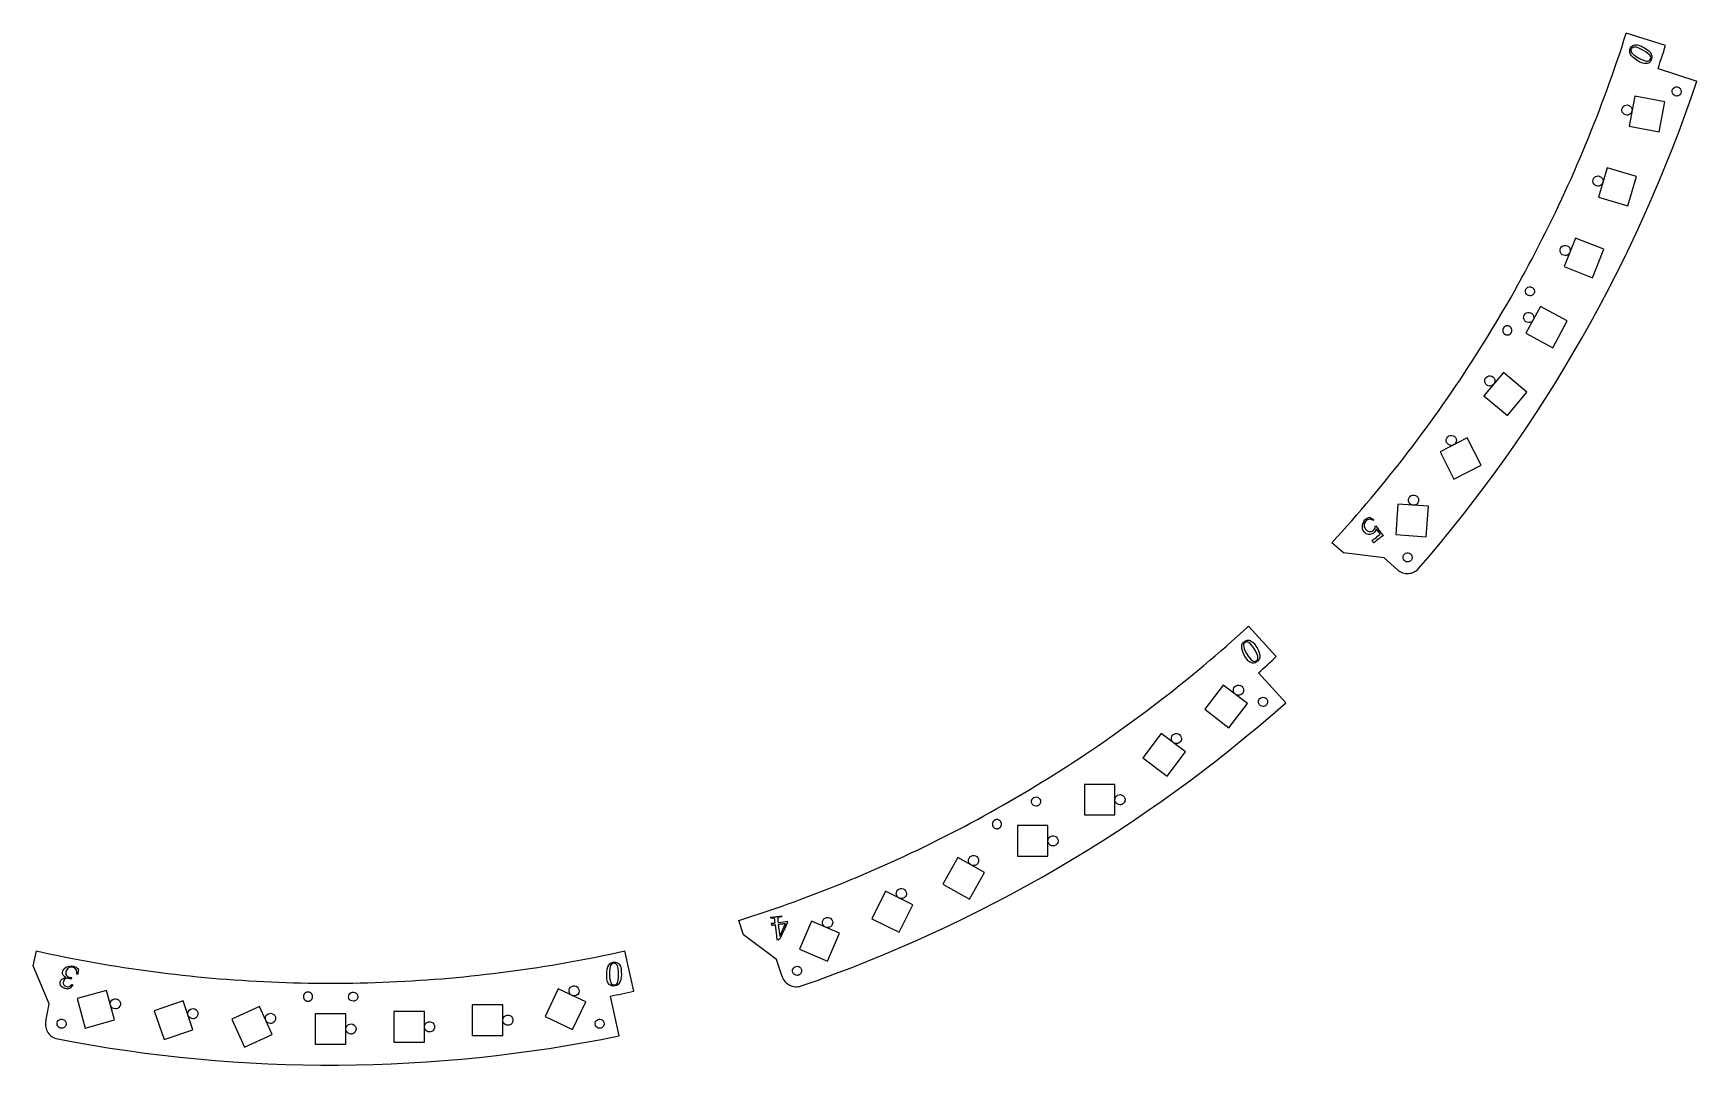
# Model space of a CAD drawing. Header units: millimetres. Extents: x 0 to 573, y 3 to 576.
# Drawn here: x 229.8 to 556.7, y 3.2 to 208 of the extents above; entities that cross this region are included whole.
import ezdxf

# ---------------------------------------------------------------- set-up
doc = ezdxf.new("R2010")
doc.units = ezdxf.units.MM
doc.layers.get('0').update_dxf_attribs({"linetype": 'CONTINUOUS'})
doc.layers.add('labels', color=7, linetype='CONTINUOUS')

msp = doc.modelspace()

# ---------------------------------------------------------------- linework, layer by layer
at = {"color": 7}
for points in [[(550.603316, 205.544812), (542.881608, 207.978123)], [(549.146423, 201.056277), (556.743726, 198.591316)], [(495.293282, 104.83534), (487.291346, 105.818529), (485.050372, 107.811986)], [(497.906086, 102.511122), (495.293282, 104.83534)], [(474.110452, 85.433433), (468.639912, 91.401597)], [(470.604479, 82.274694), (475.951455, 76.341324)], [(375.855821, 25.871489), (369.417536, 30.723924), (368.473524, 33.570795)], [(232.938021, 17.205519), (229.78852, 24.626993), (230.394417, 27.564461)], [(347.809999, 19.66036), (346.056455, 27.564211)], [(376.956467, 22.552255), (375.855821, 25.871489)], [(232.231591, 13.780654), (232.938021, 17.205519)], [(343.194368, 18.677798), (344.8583, 10.865861)]]:
    msp.add_lwpolyline(points, dxfattribs=at)
for points in [[(550.461673, 194.526365), (544.566385, 195.642422), (543.450327, 189.747135), (549.345615, 188.631077)], [(552.788207, 195.637934)], [(543.025808, 191.880788)], [(544.896705, 179.845464), (539.137285, 181.527454), (537.455295, 175.768035), (543.214715, 174.086045)], [(537.336387, 177.928076)], [(538.487642, 165.506461), (532.906288, 167.708391), (530.704358, 162.127038), (536.285712, 159.925108)], [(530.875098, 164.284703)], [(531.305631, 151.459386), (526.013364, 154.286381), (523.186369, 148.994113), (528.478636, 146.167118)], [(523.954109, 156.361251)], [(523.717821, 151.111413)], [(523.371314, 137.449796), (518.762953, 141.292063), (514.920686, 136.683703), (519.529047, 132.841436)], [(516.07376, 138.628261)], [(514.364183, 123.075565), (511.627185, 128.414932), (506.287817, 125.677935), (509.024815, 120.338567)], [(508.501335, 126.936328)], [(503.594449, 109.009164), (504.003585, 114.995199), (498.017551, 115.404335), (497.608415, 109.418301)], [(501.078758, 115.197439)], [(499.911947, 104.053566)], [(464.809318, 71.441673), (468.451077, 76.210068), (463.682682, 79.851827), (460.040923, 75.083432)], [(466.673839, 77.82568)], [(471.499184, 75.640803)], [(452.675992, 61.926749), (456.276001, 66.726742), (451.476008, 70.326751), (447.875999, 65.526757)], [(454.476006, 68.326746)], [(436.386, 54.30675), (442.386, 54.30675), (442.386, 60.30675), (436.386, 60.30675)], [(426.889782, 56.043247)], [(443.386, 56.30675)], [(423.226, 46.20675), (429.226, 46.20675), (429.226, 52.20675), (423.226, 52.20675)], [(413.777643, 37.770596), (416.722154, 42.998393), (411.494357, 45.942903), (408.549846, 40.715106)], [(430.226, 48.20675)], [(414.599007, 44.341948)], [(400.00835, 31.25879), (402.66396, 36.6391), (397.28365, 39.29471), (394.62804, 33.9144)], [(400.416407, 37.863623)], [(385.867488, 25.547967), (388.264783, 31.048237), (382.764512, 33.445533), (380.367217, 27.945262)], [(385.914197, 32.163597)], [(239.985535, 12.424873), (245.767877, 14.026285), (244.166465, 19.808627), (238.384123, 18.207215)], [(335.806174, 12.122429), (338.370321, 17.546924), (332.945826, 20.111071), (330.381679, 14.686576)], [(379.914815, 22.764543)], [(255.498864, 10.151969), (261.180781, 12.079614), (259.253136, 17.761531), (253.571219, 15.833886)], [(271.292277, 8.682009), (276.750741, 11.173027), (274.259723, 16.631491), (268.801259, 14.140473)], [(292.670606, 17.69747)], [(316.076, 10.95675), (322.076, 10.95675), (322.076, 16.95675), (316.076, 16.95675)], [(336.085431, 18.73308)], [(245.930895, 16.184358)], [(261.163945, 14.241847)], [(276.414976, 13.317428)], [(285.226, 9.22675), (291.226, 9.22675), (291.226, 15.22675), (285.226, 15.22675)], [(300.676, 9.65675), (306.676, 9.65675), (306.676, 15.65675), (300.676, 15.65675)], [(235.34974, 12.36475)], [(292.226, 11.22675)], [(307.676, 11.65675)], [(323.076, 12.95675)], [(341.10226, 12.36475)]]:
    msp.add_lwpolyline(points, close=True, dxfattribs=at)
for points in [[(534.911931, 186.073081), (537.885629, 193.254119), (540.545566, 200.565085), (542.881608, 207.978123)], [(549.146423, 201.056277), (549.644773, 202.548276), (550.130316, 204.044522), (550.603, 205.54485)], [(502.121582, 102.794929), (526.432708, 130.837698), (544.992259, 163.387312), (556.744, 198.59135)], [(551.956715, 196.193519), (551.817412, 196.529826), (551.894412, 196.916932), (552.15181, 197.174331)], [(552.788207, 195.637934), (552.424191, 195.637934), (552.096018, 195.857212), (551.956715, 196.193519)], [(552.15181, 197.174331), (552.409209, 197.431729), (552.796315, 197.508729), (553.132622, 197.369426)], [(553.132622, 197.369426), (553.468929, 197.230123), (553.688207, 196.90195), (553.688207, 196.537934)], [(553.688207, 196.537934), (553.688207, 196.29924), (553.593385, 196.070321), (553.424603, 195.901538)], [(542.101929, 192.498105), (541.947148, 192.871779), (542.032704, 193.301897), (542.318702, 193.587895)], [(542.318702, 193.587895), (542.6047, 193.873893), (543.034817, 193.959449), (543.408492, 193.804668)], [(543.408492, 193.804668), (543.782166, 193.649887), (544.025808, 193.28525), (544.025808, 192.880788)], [(553.424603, 195.901538), (553.25582, 195.732756), (553.026901, 195.637934), (552.788207, 195.637934)], [(543.025808, 191.880788), (542.621346, 191.880788), (542.25671, 192.12443), (542.101929, 192.498105)], [(543.732915, 192.173681), (543.545379, 191.986145), (543.291025, 191.880788), (543.025808, 191.880788)], [(544.025808, 192.880788), (544.025808, 192.615572), (543.920451, 192.361218), (543.732915, 192.173681)], [(525.062085, 164.946624), (528.650775, 171.840933), (531.938233, 178.892043), (534.911931, 186.073081)], [(536.62928, 179.635183), (536.915278, 179.921181), (537.345396, 180.006737), (537.719071, 179.851956)], [(537.719071, 179.851956), (538.092745, 179.697175), (538.336387, 179.332539), (538.336387, 178.928076)], [(536.412508, 178.545393), (536.257727, 178.919067), (536.343282, 179.349185), (536.62928, 179.635183)], [(537.336387, 177.928076), (536.931925, 177.928076), (536.567289, 178.171719), (536.412508, 178.545393)], [(538.043494, 178.22097), (537.855958, 178.033433), (537.601604, 177.928076), (537.336387, 177.928076)], [(538.336387, 178.928076), (538.336387, 178.66286), (538.23103, 178.408506), (538.043494, 178.22097)], [(513.407143, 144.759772), (517.583473, 151.314806), (521.473395, 158.052314), (525.062085, 164.946624)], [(529.951218, 164.90202), (529.796437, 165.275694), (529.881993, 165.705812), (530.167991, 165.99181)], [(530.875098, 164.284703), (530.470636, 164.284703), (530.105999, 164.528345), (529.951218, 164.90202)], [(530.167991, 165.99181), (530.453989, 166.277808), (530.884107, 166.363364), (531.257781, 166.208583)], [(531.582205, 164.577596), (531.394668, 164.39006), (531.140314, 164.284703), (530.875098, 164.284703)], [(531.257781, 166.208583), (531.631456, 166.053802), (531.875098, 165.689165), (531.875098, 165.284703)], [(531.875098, 165.284703), (531.875098, 165.019487), (531.769741, 164.765133), (531.582205, 164.577596)], [(523.122618, 156.916836), (522.983315, 157.253143), (523.060315, 157.640249), (523.317713, 157.897647)], [(523.317713, 157.897647), (523.575111, 158.155046), (523.962217, 158.232046), (524.298524, 158.092743)], [(524.298524, 158.092743), (524.634831, 157.95344), (524.854109, 157.625267), (524.854109, 157.261251)], [(524.854109, 157.261251), (524.854109, 157.022557), (524.759288, 156.793638), (524.590505, 156.624855)], [(523.954109, 156.361251), (523.590093, 156.361251), (523.26192, 156.580529), (523.122618, 156.916836)], [(524.590505, 156.624855), (524.421722, 156.456073), (524.192804, 156.361251), (523.954109, 156.361251)], [(519.263207, 150.428611), (519.227658, 150.418497), (519.192732, 150.40619), (519.158696, 150.391783)], [(519.371451, 150.452317), (519.334928, 150.446648), (519.298755, 150.438726), (519.263207, 150.428611)], [(519.481788, 150.462541), (519.444845, 150.461403), (519.407973, 150.457986), (519.371451, 150.452317)], [(519.592545, 150.459129), (519.555743, 150.462539), (519.51873, 150.463679), (519.481788, 150.462541)], [(519.702043, 150.442132), (519.665939, 150.450039), (519.629347, 150.455719), (519.592545, 150.459129)], [(519.808623, 150.411807), (519.773764, 150.424091), (519.738147, 150.434225), (519.702043, 150.442132)], [(519.910668, 150.368615), (519.877583, 150.38509), (519.843481, 150.399523), (519.808623, 150.411807)], [(522.793942, 151.72873), (522.639161, 152.102404), (522.724717, 152.532522), (523.010715, 152.81852)], [(523.717821, 151.111413), (523.313359, 151.111413), (522.948723, 151.355055), (522.793942, 151.72873)], [(523.010715, 152.81852), (523.296713, 153.104518), (523.72683, 153.190074), (524.100505, 153.035293)], [(524.424928, 151.404306), (524.237392, 151.21677), (523.983038, 151.111413), (523.717821, 151.111413)], [(524.100505, 153.035293), (524.474179, 152.880512), (524.717821, 152.515875), (524.717821, 152.111413)], [(524.717821, 152.111413), (524.717821, 151.846197), (524.612465, 151.591843), (524.424928, 151.404306)], [(518.61121, 149.618373), (518.608935, 149.581483), (518.608935, 149.544453), (518.61121, 149.507563)], [(518.624827, 149.728343), (518.618036, 149.692012), (518.613486, 149.655263), (518.61121, 149.618373)], [(518.61121, 149.507563), (518.613486, 149.470674), (518.618036, 149.433924), (518.624827, 149.397594)], [(518.651855, 149.835806), (518.640651, 149.800585), (518.631619, 149.764673), (518.624827, 149.728343)], [(518.624827, 149.397594), (518.631619, 149.361263), (518.640651, 149.325351), (518.651855, 149.290131)], [(518.691884, 149.939132), (518.676437, 149.905556), (518.66306, 149.871026), (518.651855, 149.835806)], [(518.651855, 149.290131), (518.66306, 149.25491), (518.676437, 149.220381), (518.691884, 149.186804)], [(518.744308, 150.036757), (518.724851, 150.005333), (518.707332, 149.972709), (518.691884, 149.939132)], [(518.691884, 149.186804), (518.707332, 149.153227), (518.724851, 149.120603), (518.744308, 149.089179)], [(518.808331, 150.1272), (518.78516, 150.098405), (518.763765, 150.068181), (518.744308, 150.036757)], [(518.744308, 149.089179), (518.763765, 149.057755), (518.78516, 149.027531), (518.808331, 148.998737)], [(518.882983, 150.209089), (518.856449, 150.18336), (518.831502, 150.155994), (518.808331, 150.1272)], [(518.808331, 148.998737), (518.831502, 148.969942), (518.856449, 148.942576), (518.882983, 148.916847)], [(518.967132, 150.281184), (518.937637, 150.25891), (518.909517, 150.234818), (518.882983, 150.209089)], [(518.882983, 148.916847), (518.909517, 148.891118), (518.937637, 148.867026), (518.967132, 148.844753)], [(519.059503, 150.342391), (519.027495, 150.323911), (518.996627, 150.303457), (518.967132, 150.281184)], [(518.967132, 148.844753), (518.996627, 148.822479), (519.027495, 148.802025), (519.059503, 148.783545)], [(519.158696, 150.391783), (519.124659, 150.377377), (519.091511, 150.360871), (519.059503, 150.342391)], [(519.059503, 148.783545), (519.091511, 148.765065), (519.124659, 148.74856), (519.158696, 148.734153)], [(519.158696, 148.734153), (519.192732, 148.719747), (519.227658, 148.70744), (519.263207, 148.697325)], [(519.263207, 148.697325), (519.298755, 148.687211), (519.334928, 148.679289), (519.371451, 148.673619)], [(519.371451, 148.673619), (519.407973, 148.66795), (519.444845, 148.664533), (519.481788, 148.663395)], [(519.481788, 148.663395), (519.51873, 148.662257), (519.555743, 148.663397), (519.592545, 148.666807)], [(519.592545, 148.666807), (519.629347, 148.670218), (519.665939, 148.675898), (519.702043, 148.683805)], [(519.702043, 148.683805), (519.738147, 148.691712), (519.773764, 148.701845), (519.808623, 148.714129)], [(519.808623, 148.714129), (519.843481, 148.726413), (519.877583, 148.740847), (519.910668, 148.757321)], [(520.006632, 150.31321), (519.975822, 150.333626), (519.943753, 150.352141), (519.910668, 150.368615)], [(519.910668, 148.757321), (519.943753, 148.773796), (519.975822, 148.792311), (520.006632, 148.812726)], [(520.09506, 150.246433), (520.066992, 150.270479), (520.037442, 150.292795), (520.006632, 150.31321)], [(520.006632, 148.812726), (520.037442, 148.833141), (520.066992, 148.855457), (520.09506, 148.879504)], [(520.174611, 150.169294), (520.149712, 150.196608), (520.123127, 150.222386), (520.09506, 150.246433)], [(520.09506, 148.879504), (520.123127, 148.90355), (520.149712, 148.929328), (520.174611, 148.956642)], [(520.24408, 150.082965), (520.222726, 150.113131), (520.199511, 150.141981), (520.174611, 150.169294)], [(520.174611, 148.956642), (520.199511, 148.983956), (520.222726, 149.012805), (520.24408, 149.042972)], [(520.302414, 149.988752), (520.284929, 150.021314), (520.265435, 150.052798), (520.24408, 150.082965)], [(520.24408, 149.042972), (520.265435, 149.073138), (520.284929, 149.104622), (520.302414, 149.137184)], [(520.348728, 149.888086), (520.335377, 149.92255), (520.3199, 149.95619), (520.302414, 149.988752)], [(520.302414, 149.137184), (520.3199, 149.169746), (520.335377, 149.203387), (520.348728, 149.237851)], [(520.38232, 149.78249), (520.373305, 149.818334), (520.36208, 149.853622), (520.348728, 149.888086)], [(520.348728, 149.237851), (520.36208, 149.272315), (520.373305, 149.307602), (520.38232, 149.343446)], [(520.402682, 149.673568), (520.39814, 149.710247), (520.391335, 149.746647), (520.38232, 149.78249)], [(520.38232, 149.343446), (520.391335, 149.379289), (520.39814, 149.415689), (520.402682, 149.452369)], [(520.409503, 149.562968), (520.409503, 149.599928), (520.407224, 149.636888), (520.402682, 149.673568)], [(520.402682, 149.452369), (520.407224, 149.489048), (520.409503, 149.526008), (520.409503, 149.562968)], [(500.035934, 125.666385), (504.768074, 131.832181), (509.230812, 138.204739), (513.407143, 144.759772)], [(515.366653, 140.335368), (515.652651, 140.621366), (516.082769, 140.706922), (516.456443, 140.552141)], [(515.14988, 139.245578), (514.995099, 139.619252), (515.080655, 140.04937), (515.366653, 140.335368)], [(516.07376, 138.628261), (515.669298, 138.628261), (515.304661, 138.871903), (515.14988, 139.245578)], [(516.780867, 138.921154), (516.59333, 138.733618), (516.338976, 138.628261), (516.07376, 138.628261)], [(516.456443, 140.552141), (516.830118, 140.39736), (517.07376, 140.032723), (517.07376, 139.628261)], [(517.07376, 139.628261), (517.07376, 139.363045), (516.968403, 139.108691), (516.780867, 138.921154)], [(507.577455, 127.553645), (507.422674, 127.927319), (507.50823, 128.357437), (507.794228, 128.643435)], [(508.501335, 126.936328), (508.096873, 126.936328), (507.732236, 127.17997), (507.577455, 127.553645)], [(507.794228, 128.643435), (508.080226, 128.929433), (508.510344, 129.014989), (508.884018, 128.860208)], [(508.884018, 128.860208), (509.257693, 128.705427), (509.501335, 128.34079), (509.501335, 127.936328)], [(509.501335, 127.936328), (509.501335, 127.671112), (509.395978, 127.416758), (509.208442, 127.229221)], [(485.050372, 107.811986), (490.302256, 113.541554), (495.303795, 119.500589), (500.035934, 125.666385)], [(509.208442, 127.229221), (509.020905, 127.041685), (508.766551, 126.936328), (508.501335, 126.936328)], [(500.154878, 115.814756), (500.000097, 116.18843), (500.085653, 116.618548), (500.371651, 116.904546)], [(501.078758, 115.197439), (500.674295, 115.197439), (500.309659, 115.441082), (500.154878, 115.814756)], [(500.371651, 116.904546), (500.657649, 117.190544), (501.087767, 117.2761), (501.461441, 117.121319)], [(501.785864, 115.490333), (501.598328, 115.302796), (501.343974, 115.197439), (501.078758, 115.197439)], [(501.461441, 117.121319), (501.835115, 116.966538), (502.078758, 116.601902), (502.078758, 116.197439)], [(502.078758, 116.197439), (502.078758, 115.932223), (501.973401, 115.677869), (501.785864, 115.490333)], [(499.080455, 104.609151), (498.941152, 104.945458), (499.018152, 105.332564), (499.275551, 105.589962)], [(499.275551, 105.589962), (499.532949, 105.84736), (499.920055, 105.92436), (500.256362, 105.785057)], [(500.256362, 105.785057), (500.592669, 105.645754), (500.811947, 105.317582), (500.811947, 104.953566)], [(500.811947, 104.953566), (500.811947, 104.714871), (500.717126, 104.485952), (500.548343, 104.31717)], [(497.906086, 102.511122), (498.501393, 101.986618), (499.281502, 101.721554), (500.073119, 101.77481)], [(499.911947, 104.053566), (499.547931, 104.053566), (499.219758, 104.272844), (499.080455, 104.609151)], [(500.548343, 104.31717), (500.37956, 104.148387), (500.150642, 104.053566), (499.911947, 104.053566)], [(500.073119, 101.77481), (500.864737, 101.828067), (501.602312, 102.195234), (502.122, 102.79475)], [(450.785448, 76.416112), (456.951265, 81.148224), (462.910321, 86.149738), (468.639912, 91.401597)], [(470.604479, 82.274694), (471.781996, 83.317671), (472.950546, 84.370728), (474.11, 85.43375)], [(465.74996, 78.442997), (465.595179, 78.816671), (465.680734, 79.246789), (465.966732, 79.532787)], [(465.966732, 79.532787), (466.25273, 79.818785), (466.682848, 79.90434), (467.056523, 79.749559)], [(467.056523, 79.749559), (467.430197, 79.594778), (467.673839, 79.230142), (467.673839, 78.82568)], [(467.673839, 78.82568), (467.673839, 78.560463), (467.568482, 78.30611), (467.380946, 78.118573)], [(380.749098, 20.690291), (415.824325, 32.820722), (448.171931, 51.729918), (475.951, 76.34175)], [(431.692003, 63.044986), (438.247054, 67.221288), (444.619631, 71.683999), (450.785448, 76.416112)], [(466.673839, 77.82568), (466.269377, 77.82568), (465.904741, 78.069322), (465.74996, 78.442997)], [(467.380946, 78.118573), (467.19341, 77.931037), (466.939056, 77.82568), (466.673839, 77.82568)], [(470.667692, 76.196388), (470.52839, 76.532695), (470.60539, 76.919801), (470.862788, 77.177199)], [(471.499184, 75.640803), (471.135168, 75.640803), (470.806995, 75.860081), (470.667692, 76.196388)], [(470.862788, 77.177199), (471.120186, 77.434597), (471.507292, 77.511598), (471.843599, 77.372295)], [(472.13558, 75.904407), (471.966797, 75.735624), (471.737879, 75.640803), (471.499184, 75.640803)], [(471.843599, 77.372295), (472.179906, 77.232992), (472.399184, 76.904819), (472.399184, 76.540803)], [(472.399184, 76.540803), (472.399184, 76.302108), (472.304363, 76.07319), (472.13558, 75.904407)], [(453.552126, 68.944062), (453.397345, 69.317736), (453.482901, 69.747854), (453.768899, 70.033852)], [(454.476006, 68.326746), (454.071543, 68.326746), (453.706907, 68.570388), (453.552126, 68.944062)], [(453.768899, 70.033852), (454.054897, 70.31985), (454.485015, 70.405406), (454.858689, 70.250625)], [(454.858689, 70.250625), (455.232364, 70.095844), (455.476006, 69.731208), (455.476006, 69.326746)], [(455.476006, 69.326746), (455.476006, 69.061529), (455.370649, 68.807175), (455.183112, 68.619639)], [(455.183112, 68.619639), (454.995576, 68.432102), (454.741222, 68.326746), (454.476006, 68.326746)], [(411.505101, 51.390131), (418.399426, 54.978792), (425.136952, 58.868684), (431.692003, 63.044986)], [(426.05829, 56.598832), (425.918987, 56.935138), (425.995987, 57.322245), (426.253386, 57.579643)], [(426.889782, 56.043247), (426.525766, 56.043247), (426.197593, 56.262525), (426.05829, 56.598832)], [(426.253386, 57.579643), (426.510784, 57.837041), (426.89789, 57.914041), (427.234197, 57.774738)], [(427.526178, 56.30685), (427.357395, 56.138068), (427.128477, 56.043247), (426.889782, 56.043247)], [(427.234197, 57.774738), (427.570504, 57.635435), (427.789782, 57.307263), (427.789782, 56.943247)], [(427.789782, 56.943247), (427.789782, 56.704552), (427.694961, 56.475633), (427.526178, 56.30685)], [(442.46212, 56.924066), (442.307339, 57.297741), (442.392895, 57.727859), (442.678893, 58.013857)], [(443.386, 56.30675), (442.981538, 56.30675), (442.616901, 56.550392), (442.46212, 56.924066)], [(442.678893, 58.013857), (442.964891, 58.299855), (443.395009, 58.38541), (443.768683, 58.230629)], [(444.093107, 56.599643), (443.90557, 56.412107), (443.651216, 56.30675), (443.386, 56.30675)], [(443.768683, 58.230629), (444.142358, 58.075848), (444.386, 57.711212), (444.386, 57.30675)], [(444.386, 57.30675), (444.386, 57.041533), (444.280643, 56.787179), (444.093107, 56.599643)], [(418.295338, 52.581682), (418.291927, 52.54488), (418.290787, 52.507867), (418.291925, 52.470925)], [(418.291925, 52.470925), (418.293063, 52.433983), (418.29648, 52.397111), (418.30215, 52.360588)], [(418.312335, 52.69118), (418.304428, 52.655076), (418.298748, 52.618484), (418.295338, 52.581682)], [(418.30215, 52.360588), (418.307819, 52.324066), (418.315741, 52.287893), (418.325855, 52.252344)], [(418.342659, 52.79776), (418.330376, 52.762901), (418.320242, 52.727285), (418.312335, 52.69118)], [(418.385851, 52.899805), (418.369377, 52.86672), (418.354943, 52.832619), (418.342659, 52.79776)], [(418.441256, 52.995769), (418.420841, 52.964959), (418.402326, 52.93289), (418.385851, 52.899805)], [(418.508034, 53.084197), (418.483987, 53.05613), (418.461672, 53.026579), (418.441256, 52.995769)], [(418.585172, 53.163749), (418.557859, 53.138849), (418.532081, 53.112265), (418.508034, 53.084197)], [(418.671502, 53.233218), (418.641335, 53.211863), (418.612486, 53.188648), (418.585172, 53.163749)], [(418.765714, 53.291552), (418.733152, 53.274066), (418.701669, 53.254572), (418.671502, 53.233218)], [(418.866381, 53.337866), (418.831917, 53.324514), (418.798276, 53.309037), (418.765714, 53.291552)], [(418.971976, 53.371458), (418.936133, 53.362443), (418.900845, 53.351217), (418.866381, 53.337866)], [(419.080899, 53.391819), (419.044219, 53.387277), (419.00782, 53.380473), (418.971976, 53.371458)], [(419.191498, 53.398641), (419.154539, 53.398641), (419.117579, 53.396361), (419.080899, 53.391819)], [(419.302098, 53.391819), (419.265418, 53.396361), (419.228458, 53.398641), (419.191498, 53.398641)], [(419.411021, 53.371458), (419.375177, 53.380473), (419.338778, 53.387277), (419.302098, 53.391819)], [(419.516616, 53.337866), (419.482152, 53.351217), (419.446864, 53.362443), (419.411021, 53.371458)], [(419.617283, 53.291552), (419.584721, 53.309037), (419.55108, 53.324514), (419.516616, 53.337866)], [(419.711495, 53.233218), (419.681328, 53.254572), (419.649845, 53.274066), (419.617283, 53.291552)], [(419.797825, 53.163749), (419.770511, 53.188648), (419.741661, 53.211863), (419.711495, 53.233218)], [(419.874963, 53.084197), (419.850916, 53.112265), (419.825138, 53.138849), (419.797825, 53.163749)], [(419.941741, 52.995769), (419.921325, 53.026579), (419.89901, 53.05613), (419.874963, 53.084197)], [(419.997145, 52.899805), (419.980671, 52.93289), (419.962156, 52.964959), (419.941741, 52.995769)], [(420.040337, 52.79776), (420.028054, 52.832619), (420.01362, 52.86672), (419.997145, 52.899805)], [(420.070662, 52.69118), (420.062755, 52.727285), (420.052621, 52.762901), (420.040337, 52.79776)], [(420.057142, 52.252344), (420.067256, 52.287893), (420.075178, 52.324066), (420.080847, 52.360588)], [(420.087659, 52.581682), (420.084249, 52.618484), (420.078569, 52.655076), (420.070662, 52.69118)], [(420.080847, 52.360588), (420.086517, 52.397111), (420.089933, 52.433983), (420.091072, 52.470925)], [(420.091072, 52.470925), (420.09221, 52.507867), (420.091069, 52.54488), (420.087659, 52.581682)], [(390.378602, 41.540377), (397.559652, 44.514043), (404.610776, 47.801471), (411.505101, 51.390131)], [(418.325855, 52.252344), (418.33597, 52.216795), (418.348277, 52.18187), (418.362683, 52.147833)], [(418.362683, 52.147833), (418.37709, 52.113797), (418.393596, 52.080649), (418.412076, 52.048641)], [(418.412076, 52.048641), (418.430556, 52.016632), (418.45101, 51.985764), (418.473283, 51.95627)], [(418.473283, 51.95627), (418.495556, 51.926775), (418.519649, 51.898654), (418.545378, 51.87212)], [(418.545378, 51.87212), (418.571107, 51.845586), (418.598472, 51.820639), (418.627267, 51.797468)], [(418.627267, 51.797468), (418.656062, 51.774297), (418.686286, 51.752902), (418.717709, 51.733445)], [(418.717709, 51.733445), (418.749133, 51.713988), (418.781757, 51.69647), (418.815334, 51.681022)], [(418.815334, 51.681022), (418.848911, 51.665574), (418.88344, 51.652197), (418.918661, 51.640993)], [(418.918661, 51.640993), (418.953882, 51.629788), (418.989793, 51.620756), (419.026124, 51.613965)], [(419.026124, 51.613965), (419.062454, 51.607174), (419.099204, 51.602623), (419.136094, 51.600348)], [(419.136094, 51.600348), (419.172983, 51.598072), (419.210013, 51.598072), (419.246903, 51.600348)], [(419.246903, 51.600348), (419.283793, 51.602623), (419.320542, 51.607174), (419.356873, 51.613965)], [(419.356873, 51.613965), (419.393204, 51.620756), (419.429115, 51.629788), (419.464336, 51.640993)], [(419.464336, 51.640993), (419.499556, 51.652197), (419.534086, 51.665574), (419.567663, 51.681022)], [(419.567663, 51.681022), (419.601239, 51.69647), (419.633863, 51.713988), (419.665287, 51.733445)], [(419.665287, 51.733445), (419.696711, 51.752902), (419.726935, 51.774297), (419.75573, 51.797468)], [(419.75573, 51.797468), (419.784525, 51.820639), (419.81189, 51.845586), (419.837619, 51.87212)], [(419.837619, 51.87212), (419.863348, 51.898654), (419.887441, 51.926775), (419.909714, 51.95627)], [(419.909714, 51.95627), (419.931987, 51.985764), (419.952441, 52.016633), (419.970921, 52.048641)], [(419.970921, 52.048641), (419.989401, 52.080649), (420.005907, 52.113797), (420.020313, 52.147833)], [(420.020313, 52.147833), (420.03472, 52.18187), (420.047027, 52.216795), (420.057142, 52.252344)], [(429.30212, 48.824066), (429.147339, 49.197741), (429.232895, 49.627859), (429.518893, 49.913857)], [(429.518893, 49.913857), (429.804891, 50.199855), (430.235009, 50.28541), (430.608683, 50.130629)], [(430.608683, 50.130629), (430.982358, 49.975848), (431.226, 49.611212), (431.226, 49.20675)], [(431.226, 49.20675), (431.226, 48.941533), (431.120643, 48.687179), (430.933107, 48.499643)], [(413.675127, 44.959264), (413.520346, 45.332939), (413.605902, 45.763057), (413.8919, 46.049055)], [(413.8919, 46.049055), (414.177898, 46.335053), (414.608016, 46.420608), (414.98169, 46.265827)], [(414.98169, 46.265827), (415.355365, 46.111046), (415.599007, 45.74641), (415.599007, 45.341948)], [(430.226, 48.20675), (429.821538, 48.20675), (429.456901, 48.450392), (429.30212, 48.824066)], [(430.933107, 48.499643), (430.74557, 48.312107), (430.491216, 48.20675), (430.226, 48.20675)], [(414.599007, 44.341948), (414.194545, 44.341948), (413.829908, 44.58559), (413.675127, 44.959264)], [(415.306114, 44.634841), (415.118577, 44.447305), (414.864223, 44.341948), (414.599007, 44.341948)], [(415.599007, 45.341948), (415.599007, 45.076731), (415.49365, 44.822377), (415.306114, 44.634841)], [(368.473524, 33.570795), (375.886573, 35.906805), (383.197551, 38.56671), (390.378602, 41.540377)], [(399.492527, 38.48094), (399.337746, 38.854614), (399.423302, 39.284732), (399.7093, 39.57073)], [(399.7093, 39.57073), (399.995298, 39.856728), (400.425416, 39.942284), (400.79909, 39.787503)], [(400.79909, 39.787503), (401.172765, 39.632722), (401.416407, 39.268085), (401.416407, 38.863623)], [(400.416407, 37.863623), (400.011945, 37.863623), (399.647308, 38.107265), (399.492527, 38.48094)], [(401.123514, 38.156516), (400.935977, 37.96898), (400.681623, 37.863623), (400.416407, 37.863623)], [(401.416407, 38.863623), (401.416407, 38.598407), (401.31105, 38.344053), (401.123514, 38.156516)], [(384.990317, 32.780913), (384.835536, 33.154588), (384.921092, 33.584706), (385.20709, 33.870704)], [(385.914197, 32.163597), (385.509735, 32.163597), (385.145098, 32.407239), (384.990317, 32.780913)], [(385.20709, 33.870704), (385.493088, 34.156702), (385.923206, 34.242257), (386.29688, 34.087476)], [(386.29688, 34.087476), (386.670555, 33.932695), (386.914197, 33.568059), (386.914197, 33.163597)], [(386.914197, 33.163597), (386.914197, 32.89838), (386.80884, 32.644026), (386.621304, 32.45649)], [(386.621304, 32.45649), (386.433767, 32.268954), (386.179413, 32.163597), (385.914197, 32.163597)], [(230.394417, 27.564461), (237.98231, 25.880981), (245.643756, 24.529038), (253.349561, 23.513783)], [(323.101293, 23.513632), (330.807103, 24.528854), (338.468554, 25.880763), (346.056455, 27.564211)], [(253.349561, 23.513783), (261.055367, 22.498529), (268.805534, 21.819963), (276.570524, 21.480671)], [(299.880321, 21.480621), (307.645313, 21.819879), (315.395483, 22.498411), (323.101293, 23.513632)], [(379.083324, 23.320128), (378.944021, 23.656435), (379.021021, 24.043541), (379.278419, 24.300939)], [(379.914815, 22.764543), (379.550799, 22.764543), (379.222627, 22.983821), (379.083324, 23.320128)], [(379.278419, 24.300939), (379.535818, 24.558338), (379.922924, 24.635338), (380.259231, 24.496035)], [(380.551212, 23.028147), (380.382429, 22.859364), (380.15351, 22.764543), (379.914815, 22.764543)], [(380.259231, 24.496035), (380.595537, 24.356732), (380.814815, 24.028559), (380.814815, 23.664543)], [(380.814815, 23.664543), (380.814815, 23.425848), (380.719994, 23.19693), (380.551212, 23.028147)], [(276.570524, 21.480671), (284.335515, 21.14138), (292.115329, 21.141363), (299.880321, 21.480621)], [(335.161552, 19.350397), (335.006771, 19.724071), (335.092327, 20.154189), (335.378325, 20.440187)], [(335.378325, 20.440187), (335.664323, 20.726185), (336.09444, 20.811741), (336.468115, 20.65696)], [(337.085431, 19.73308), (337.085431, 19.180795), (336.637716, 18.73308), (336.085431, 18.73308)], [(336.468115, 20.65696), (336.841789, 20.502179), (337.085431, 20.137542), (337.085431, 19.73308)], [(343.194368, 18.677798), (344.735694, 18.992246), (346.274295, 19.319909), (347.81, 19.66075)], [(376.956467, 22.552255), (377.209937, 21.800583), (377.753026, 21.181219), (378.465133, 20.831702)], [(378.465133, 20.831702), (379.177239, 20.482185), (379.999421, 20.431445), (380.7491, 20.69075)], [(245.007015, 16.801674), (244.852234, 17.175349), (244.93779, 17.605467), (245.223788, 17.891465)], [(245.930895, 16.184358), (245.526432, 16.184358), (245.161796, 16.428), (245.007015, 16.801674)], [(245.223788, 17.891465), (245.509786, 18.177463), (245.939904, 18.263018), (246.313578, 18.108237)], [(246.638001, 16.477251), (246.450465, 16.289715), (246.196111, 16.184358), (245.930895, 16.184358)], [(246.313578, 18.108237), (246.687253, 17.953456), (246.930895, 17.58882), (246.930895, 17.184358)], [(246.930895, 17.184358), (246.930895, 16.919141), (246.825538, 16.664787), (246.638001, 16.477251)], [(282.888216, 18.708069), (282.883674, 18.671389), (282.881394, 18.63443), (282.881394, 18.59747)], [(282.881394, 18.59747), (282.881394, 18.56051), (282.883674, 18.52355), (282.888216, 18.48687)], [(282.908577, 18.816992), (282.899562, 18.781149), (282.892758, 18.744749), (282.888216, 18.708069)], [(282.888216, 18.48687), (282.892758, 18.450191), (282.899562, 18.413791), (282.908577, 18.377947)], [(282.942169, 18.922587), (282.928818, 18.888123), (282.917592, 18.852836), (282.908577, 18.816992)], [(282.908577, 18.377947), (282.917592, 18.342104), (282.928818, 18.306816), (282.942169, 18.272352)], [(282.988483, 19.023254), (282.970998, 18.990692), (282.955521, 18.957051), (282.942169, 18.922587)], [(282.942169, 18.272352), (282.955521, 18.237888), (282.970998, 18.204248), (282.988483, 18.171686)], [(283.046817, 19.117466), (283.025462, 19.0873), (283.005969, 19.055816), (282.988483, 19.023254)], [(282.988483, 18.171686), (283.005969, 18.139123), (283.025462, 18.10764), (283.046817, 18.077473)], [(283.116286, 19.203796), (283.091386, 19.176482), (283.068171, 19.147633), (283.046817, 19.117466)], [(283.046817, 18.077473), (283.068171, 18.047307), (283.091386, 18.018457), (283.116286, 17.991144)], [(283.195838, 19.280934), (283.16777, 19.256887), (283.141186, 19.231109), (283.116286, 19.203796)], [(283.116286, 17.991144), (283.141186, 17.96383), (283.16777, 17.938052), (283.195838, 17.914005)], [(283.284266, 19.347712), (283.253456, 19.327297), (283.223905, 19.304981), (283.195838, 19.280934)], [(283.195838, 17.914005), (283.223905, 17.889959), (283.253456, 17.867643), (283.284266, 17.847228)], [(283.38023, 19.403117), (283.347144, 19.386642), (283.315075, 19.368127), (283.284266, 19.347712)], [(283.284266, 17.847228), (283.315075, 17.826812), (283.347144, 17.808297), (283.38023, 17.791823)], [(283.482275, 19.446309), (283.447416, 19.434025), (283.413315, 19.419591), (283.38023, 19.403117)], [(283.38023, 17.791823), (283.413315, 17.775348), (283.447416, 17.760915), (283.482275, 17.748631)], [(283.588854, 19.476633), (283.55275, 19.468726), (283.517134, 19.458593), (283.482275, 19.446309)], [(283.482275, 17.748631), (283.517134, 17.736347), (283.55275, 17.726213), (283.588854, 17.718306)], [(283.698353, 19.49363), (283.66155, 19.49022), (283.624959, 19.48454), (283.588854, 19.476633)], [(283.588854, 17.718306), (283.624959, 17.710399), (283.66155, 17.704719), (283.698353, 17.701309)], [(283.80911, 19.497043), (283.772167, 19.498181), (283.735155, 19.497041), (283.698353, 19.49363)], [(283.698353, 17.701309), (283.735155, 17.697899), (283.772167, 17.696758), (283.80911, 17.697897)], [(283.919447, 19.486819), (283.882924, 19.492488), (283.846052, 19.495905), (283.80911, 19.497043)], [(283.80911, 17.697897), (283.846052, 17.699035), (283.882924, 17.702451), (283.919447, 17.708121)], [(284.027691, 19.463113), (283.992142, 19.473227), (283.955969, 19.481149), (283.919447, 19.486819)], [(283.919447, 17.708121), (283.955969, 17.71379), (283.992142, 17.721712), (284.027691, 17.731827)], [(284.132201, 19.426285), (284.098165, 19.440691), (284.06324, 19.452998), (284.027691, 19.463113)], [(284.027691, 17.731827), (284.06324, 17.741941), (284.098165, 17.754248), (284.132201, 17.768655)], [(284.231394, 19.376893), (284.199386, 19.395373), (284.166238, 19.411878), (284.132201, 19.426285)], [(284.132201, 17.768655), (284.166238, 17.783061), (284.199386, 17.799567), (284.231394, 17.818047)], [(284.323765, 19.315685), (284.294271, 19.337959), (284.263402, 19.358413), (284.231394, 19.376893)], [(284.231394, 17.818047), (284.263402, 17.836527), (284.294271, 17.856981), (284.323765, 17.879254)], [(284.407915, 19.24359), (284.381381, 19.269319), (284.35326, 19.293412), (284.323765, 19.315685)], [(284.323765, 17.879254), (284.35326, 17.901528), (284.381381, 17.92562), (284.407915, 17.951349)], [(284.482567, 19.161701), (284.459396, 19.190496), (284.434449, 19.217861), (284.407915, 19.24359)], [(284.407915, 17.951349), (284.434449, 17.977078), (284.459396, 18.004444), (284.482567, 18.033238)], [(284.54659, 19.071259), (284.527133, 19.102683), (284.505738, 19.132906), (284.482567, 19.161701)], [(284.482567, 18.033238), (284.505738, 18.062033), (284.527133, 18.092257), (284.54659, 18.123681)], [(284.599013, 18.973634), (284.583565, 19.007211), (284.566046, 19.039835), (284.54659, 19.071259)], [(284.54659, 18.123681), (284.566046, 18.155105), (284.583565, 18.187729), (284.599013, 18.221305)], [(284.639042, 18.870307), (284.627837, 18.905528), (284.614461, 18.940057), (284.599013, 18.973634)], [(284.599013, 18.221305), (284.614461, 18.254882), (284.627837, 18.289412), (284.639042, 18.324632)], [(284.66607, 18.762844), (284.659279, 18.799175), (284.650246, 18.835087), (284.639042, 18.870307)], [(284.639042, 18.324632), (284.650246, 18.359853), (284.659279, 18.395765), (284.66607, 18.432095)], [(284.679687, 18.652875), (284.677412, 18.689764), (284.672861, 18.726514), (284.66607, 18.762844)], [(284.66607, 18.432095), (284.672861, 18.468426), (284.677412, 18.505175), (284.679687, 18.542065)], [(284.679687, 18.542065), (284.681962, 18.578955), (284.681962, 18.615985), (284.679687, 18.652875)], [(291.839114, 18.253055), (291.699811, 18.589362), (291.776812, 18.976468), (292.03421, 19.233866)], [(292.670606, 17.69747), (292.30659, 17.69747), (291.978417, 17.916748), (291.839114, 18.253055)], [(292.03421, 19.233866), (292.291608, 19.491264), (292.678714, 19.568264), (293.015021, 19.428961)], [(293.307002, 17.961074), (293.138219, 17.792291), (292.909301, 17.69747), (292.670606, 17.69747)], [(293.015021, 19.428961), (293.351328, 19.289658), (293.570606, 18.961486), (293.570606, 18.59747)], [(293.570606, 18.59747), (293.570606, 18.358775), (293.475785, 18.129856), (293.307002, 17.961074)], [(336.085431, 18.73308), (335.680969, 18.73308), (335.316333, 18.976722), (335.161552, 19.350397)], [(232.231591, 13.780654), (232.075119, 13.002918), (232.235664, 12.194898), (232.677568, 11.536052)], [(234.518249, 12.920335), (234.378946, 13.256642), (234.455946, 13.643748), (234.713344, 13.901146)], [(234.713344, 13.901146), (234.970742, 14.158545), (235.357848, 14.235545), (235.694155, 14.096242)], [(235.694155, 14.096242), (236.030462, 13.956939), (236.24974, 13.628766), (236.24974, 13.26475)], [(236.24974, 13.26475), (236.24974, 13.026056), (236.154919, 12.797137), (235.986136, 12.628354)], [(260.240065, 14.859163), (260.085284, 15.232838), (260.17084, 15.662955), (260.456838, 15.948953)], [(261.163945, 14.241847), (260.759483, 14.241847), (260.394846, 14.485489), (260.240065, 14.859163)], [(260.456838, 15.948953), (260.742836, 16.234951), (261.172954, 16.320507), (261.546628, 16.165726)], [(261.871052, 14.53474), (261.683515, 14.347203), (261.429161, 14.241847), (261.163945, 14.241847)], [(261.546628, 16.165726), (261.920303, 16.010945), (262.163945, 15.646309), (262.163945, 15.241847)], [(262.163945, 15.241847), (262.163945, 14.97663), (262.058588, 14.722276), (261.871052, 14.53474)], [(275.491097, 13.934745), (275.336316, 14.308419), (275.421871, 14.738537), (275.707869, 15.024535)], [(276.414976, 13.317428), (276.010514, 13.317428), (275.645878, 13.561071), (275.491097, 13.934745)], [(275.707869, 15.024535), (275.993867, 15.310533), (276.423985, 15.396089), (276.797659, 15.241308)], [(277.122083, 13.610322), (276.934546, 13.422785), (276.680193, 13.317428), (276.414976, 13.317428)], [(276.797659, 15.241308), (277.171334, 15.086527), (277.414976, 14.721891), (277.414976, 14.317428)], [(277.414976, 14.317428), (277.414976, 14.052212), (277.309619, 13.797858), (277.122083, 13.610322)], [(291.518893, 12.933857), (291.804891, 13.219855), (292.235009, 13.30541), (292.608683, 13.150629)], [(292.608683, 13.150629), (292.982358, 12.995848), (293.226, 12.631212), (293.226, 12.22675)], [(306.75212, 12.274066), (306.597339, 12.647741), (306.682895, 13.077859), (306.968893, 13.363857)], [(306.968893, 13.363857), (307.254891, 13.649855), (307.685009, 13.73541), (308.058683, 13.580629)], [(308.058683, 13.580629), (308.432358, 13.425848), (308.676, 13.061212), (308.676, 12.65675)], [(322.15212, 13.574066), (321.997339, 13.947741), (322.082895, 14.377859), (322.368893, 14.663857)], [(323.076, 12.95675), (322.671538, 12.95675), (322.306901, 13.200392), (322.15212, 13.574066)], [(322.368893, 14.663857), (322.654891, 14.949855), (323.085009, 15.03541), (323.458683, 14.880629)], [(323.783107, 13.249643), (323.59557, 13.062107), (323.341216, 12.95675), (323.076, 12.95675)], [(323.458683, 14.880629), (323.832358, 14.725848), (324.076, 14.361212), (324.076, 13.95675)], [(324.076, 13.95675), (324.076, 13.691533), (323.970643, 13.437179), (323.783107, 13.249643)], [(340.270768, 12.920335), (340.131465, 13.256642), (340.208466, 13.643748), (340.465864, 13.901146)], [(340.465864, 13.901146), (340.723262, 14.158545), (341.110368, 14.235545), (341.446675, 14.096242)], [(341.446675, 14.096242), (341.782982, 13.956939), (342.00226, 13.628766), (342.00226, 13.26475)], [(342.00226, 13.26475), (342.00226, 13.026056), (341.907439, 12.797137), (341.738656, 12.628354)], [(232.677568, 11.536052), (233.119472, 10.877205), (233.806152, 10.422078), (234.5851, 10.27175)], [(235.34974, 12.36475), (234.985724, 12.36475), (234.657551, 12.584028), (234.518249, 12.920335)], [(234.585124, 10.271832), (271.02639, 3.239222), (308.4949, 3.441023), (344.8583, 10.86575)], [(235.986136, 12.628354), (235.817353, 12.459572), (235.588435, 12.36475), (235.34974, 12.36475)], [(291.30212, 11.844066), (291.147339, 12.217741), (291.232895, 12.647859), (291.518893, 12.933857)], [(292.226, 11.22675), (291.821538, 11.22675), (291.456901, 11.470392), (291.30212, 11.844066)], [(292.933107, 11.519643), (292.74557, 11.332107), (292.491216, 11.22675), (292.226, 11.22675)], [(293.226, 12.22675), (293.226, 11.961533), (293.120643, 11.707179), (292.933107, 11.519643)], [(307.676, 11.65675), (307.271538, 11.65675), (306.906901, 11.900392), (306.75212, 12.274066)], [(308.383107, 11.949643), (308.19557, 11.762107), (307.941216, 11.65675), (307.676, 11.65675)], [(308.676, 12.65675), (308.676, 12.391533), (308.570643, 12.137179), (308.383107, 11.949643)], [(341.10226, 12.36475), (340.738244, 12.36475), (340.410071, 12.584028), (340.270768, 12.920335)], [(341.738656, 12.628354), (341.569873, 12.459572), (341.340955, 12.36475), (341.10226, 12.36475)]]:
    msp.add_open_spline(points, degree=3, dxfattribs=at)
at = {"layer": 'labels', "color": 5}
for points in [[(546.260491, 204.595354)], [(546.465422, 205.124305)], [(469.87496, 86.782726)], [(470.31691, 87.138345)], [(376.828181, 34.4547)], [(344.81685, 22.94676)], [(345.3774, 23.03376)]]:
    msp.add_lwpolyline(points, close=True, dxfattribs=at)
for points in [[(492.736068, 112.657577), (493.276942, 112.343971)], [(493.276942, 112.343971), (493.202398, 112.170301), (493.050684, 112.237228)], [(492.922294, 108.219207), (492.931759, 108.270794)], [(493.545415, 111.088258), (493.683065, 111.135976)], [(495.118948, 109.241037), (495.094718, 109.182277)], [(493.281944, 107.808654), (493.231652, 107.810946)], [(375.108981, 34.027938), (374.77734, 34.00577), (374.753673, 34.194361)], [(376.155742, 33.318366), (376.176601, 33.152149)], [(376.227165, 32.749391), (376.513578, 30.467102)], [(376.828109, 34.454711), (376.851776, 34.26612), (376.508967, 34.203648)], [(377.921067, 33.403522), (378.002683, 33.218959)], [(375.876787, 31.039838), (375.671002, 32.679636)], [(376.107966, 29.714882), (376.013649, 29.74205)], [(238.539499, 23.017036), (238.347448, 23.017544)], [(237.534543, 20.930514), (237.067765, 20.270706)], [(237.307818, 22.375406), (237.336877, 22.328221), (237.137881, 22.013537)], [(237.194621, 20.828981), (237.350467, 21.008027), (237.534543, 20.930514)]]:
    msp.add_lwpolyline(points, dxfattribs=at)
for points in [[(543.707077, 203.871091), (543.504153, 204.305683), (543.517056, 204.721065), (543.745786, 205.117238)], [(545.250191, 202.504023), (544.424366, 202.980813), (543.909995, 203.436502), (543.707077, 203.871091)], [(543.745786, 205.117238), (543.903642, 205.390652), (544.115169, 205.572321), (544.380367, 205.662245)], [(543.896744, 204.914764), (543.765734, 204.687849), (543.772422, 204.454592), (543.916807, 204.214994)], [(544.558416, 205.261854), (544.254754, 205.268536), (544.034197, 205.15284), (543.896744, 204.914764)], [(543.916807, 204.214994), (544.097946, 203.914497), (544.543771, 203.559142), (545.254281, 203.148928)], [(544.380367, 205.662245), (544.647419, 205.751098), (544.952581, 205.753469), (545.295855, 205.669357)], [(546.260491, 204.595354), (545.499762, 205.034561), (544.932404, 205.256727), (544.558416, 205.261854)], [(545.254281, 203.148928), (546.009427, 202.712945), (546.569739, 202.493607), (546.935217, 202.490914)], [(545.295855, 205.669357), (545.558492, 205.604522), (545.948347, 205.422839), (546.465422, 205.124305)], [(547.567819, 203.580173), (547.412354, 203.843527), (546.976578, 204.181921), (546.260491, 204.595354)], [(546.465422, 205.124305), (547.181504, 204.710875), (547.632635, 204.291698), (547.818816, 203.866772)], [(546.935217, 202.490914), (547.245813, 202.487668), (547.470374, 202.606013), (547.608901, 202.845948)], [(547.608901, 202.845948), (547.738837, 203.071004), (547.725143, 203.315746), (547.567819, 203.580173)], [(547.818816, 203.866772), (548.003923, 203.439987), (547.981037, 203.026648), (547.750159, 202.626756)], [(546.416448, 202.02412), (546.113236, 202.070222), (545.724484, 202.230189), (545.250191, 202.504023)], [(547.2036, 202.105327), (546.982835, 202.002151), (546.720451, 201.975082), (546.416448, 202.02412)], [(547.750159, 202.626756), (547.608411, 202.38124), (547.426225, 202.207431), (547.2036, 202.105327)], [(491.36606, 109.95826), (491.076807, 110.339988), (490.976429, 110.790731), (491.064927, 111.310489)], [(491.064927, 111.310489), (491.151714, 111.828951), (491.403945, 112.246427), (491.821618, 112.562918)], [(491.347982, 111.411802), (491.314187, 111.122121), (491.415973, 110.820654), (491.653339, 110.507401)], [(491.826845, 112.166729), (491.540978, 111.950114), (491.381357, 111.698472), (491.347982, 111.411802)], [(491.821618, 112.562918), (491.927745, 112.643335), (492.02797, 112.703094), (492.122293, 112.742197)], [(492.220081, 112.383901), (492.091442, 112.340292), (491.960363, 112.267901), (491.826845, 112.166729)], [(492.122293, 112.742197), (492.213576, 112.781756), (492.332838, 112.812844), (492.480078, 112.835459)], [(492.541363, 112.429303), (492.454129, 112.441325), (492.347035, 112.426192), (492.220081, 112.383901)], [(492.480078, 112.835459), (492.584428, 112.75824), (492.669758, 112.698946), (492.736068, 112.657577)], [(493.050684, 112.237228), (492.776041, 112.357865), (492.606267, 112.42189), (492.541363, 112.429303)], [(492.221066, 109.438008), (491.881945, 109.480145), (491.596943, 109.653562), (491.36606, 109.95826)], [(491.653339, 110.507401), (491.860874, 110.233516), (492.098123, 110.075113), (492.365085, 110.032191)], [(493.204758, 109.734743), (492.886372, 109.493487), (492.558475, 109.394576), (492.221066, 109.438008)], [(492.365085, 110.032191), (492.631631, 109.986252), (492.88644, 110.055376), (493.129512, 110.239563)], [(493.103007, 108.028737), (493.069267, 108.073264), (493.009029, 108.136754), (492.922294, 108.219207)], [(492.931759, 108.270794), (493.134674, 108.408409), (493.325999, 108.545313), (493.505734, 108.681506)], [(493.231652, 107.810946), (493.182206, 107.908212), (493.139324, 107.980809), (493.103007, 108.028737)], [(493.129512, 110.239563), (493.269879, 110.345926), (493.374941, 110.468651), (493.444699, 110.607738)], [(493.550928, 110.094037), (493.467364, 109.96606), (493.351974, 109.846295), (493.204758, 109.734743)], [(494.240692, 108.591727), (493.898337, 108.332309), (493.578755, 108.071285), (493.281944, 107.808654)], [(493.444699, 110.607738), (493.514457, 110.746826), (493.548029, 110.906999), (493.545415, 111.088258)], [(493.505734, 108.681506), (493.865209, 108.953897), (494.204536, 109.219093), (494.523717, 109.477094)], [(493.755376, 110.576348), (493.703938, 110.381083), (493.635789, 110.220312), (493.550928, 110.094037)], [(493.683065, 111.135976), (493.884795, 110.819969), (494.160767, 110.430875), (494.510982, 109.968695)], [(494.523717, 109.477094), (494.440546, 109.618866), (494.184432, 109.985284), (493.755376, 110.576348)], [(495.094718, 109.182277), (494.807812, 109.002599), (494.523137, 108.805749), (494.240692, 108.591727)], [(494.510982, 109.968695), (494.73019, 109.679406), (494.932845, 109.436853), (495.118948, 109.241037)], [(467.301513, 87.432207), (467.343067, 87.910033), (467.561933, 88.263314), (467.95811, 88.492047)], [(467.95811, 88.492047), (468.23152, 88.6499), (468.505543, 88.701467), (468.780177, 88.646746)], [(468.734171, 88.21097), (468.474537, 88.36859), (468.225682, 88.378673), (467.987605, 88.24122)], [(468.780177, 88.646746), (469.055875, 88.590169), (469.321339, 88.43964), (469.576566, 88.195159)], [(467.954354, 85.476733), (467.477564, 86.302558), (467.25995, 86.954382), (467.301513, 87.432207)], [(467.987605, 88.24122), (467.760689, 88.11021), (467.649852, 87.904859), (467.655093, 87.625168)], [(467.655093, 87.625168), (467.661717, 87.274361), (467.870136, 86.743703), (468.280349, 86.033192)], [(468.72441, 84.477996), (468.484873, 84.669528), (468.228187, 85.00244), (467.954354, 85.476733)], [(468.280349, 86.033192), (468.716333, 85.278047), (469.091908, 84.807939), (469.407075, 84.622867)], [(469.87496, 86.782726), (469.435753, 87.543454), (469.05549, 88.019536), (468.734171, 88.21097)], [(469.576566, 88.195159), (469.771596, 88.007692), (470.018377, 87.65542), (470.31691, 87.138345)], [(470.499556, 85.249894), (470.496592, 85.555694), (470.288393, 86.066639), (469.87496, 86.782726)], [(470.168018, 84.593494), (470.393075, 84.72343), (470.503588, 84.94223), (470.499556, 85.249894)], [(470.860225, 85.372597), (470.807134, 84.910433), (470.580643, 84.563913), (470.180753, 84.333037)], [(470.31691, 87.138345), (470.73034, 86.422264), (470.911445, 85.833681), (470.860225, 85.372597)], [(469.446705, 84.154746), (469.203931, 84.175776), (468.963166, 84.283526), (468.72441, 84.477996)], [(469.407075, 84.622867), (469.674435, 84.464758), (469.928083, 84.454967), (470.168018, 84.593494)], [(470.180753, 84.333037), (469.935241, 84.19129), (469.690558, 84.13186), (469.446705, 84.154746)], [(374.753673, 34.194361), (375.158303, 34.229955), (375.50446, 34.265803), (375.792144, 34.301906)], [(374.900448, 33.024462), (375.131133, 33.031777), (375.371137, 33.051079), (375.620462, 33.082367)], [(374.952492, 32.764752), (374.949014, 32.792468), (374.931666, 32.879038), (374.900448, 33.024462)], [(374.959817, 32.551383), (374.959746, 32.655276), (374.957305, 32.726399), (374.952492, 32.764752)], [(375.45905, 33.95498), (375.416957, 34.01467), (375.300267, 34.038989), (375.108981, 34.027938)], [(375.620462, 33.082367), (375.55521, 33.602322), (375.501406, 33.893193), (375.45905, 33.95498)], [(375.792144, 34.301906), (375.905085, 34.316079), (376.250431, 34.367011), (376.828181, 34.4547)], [(376.114716, 33.95608), (376.10329, 33.839927), (376.116965, 33.627355), (376.155742, 33.318366)], [(376.173764, 34.106352), (376.13861, 34.075939), (376.118928, 34.025848), (376.114716, 33.95608)], [(376.508967, 34.203648), (376.320645, 34.169197), (376.20891, 34.136765), (376.173764, 34.106352)], [(376.176601, 33.152149), (377.001299, 33.255644), (377.582787, 33.339435), (377.921067, 33.403522)], [(376.947972, 32.852849), (376.766833, 32.830117), (376.526564, 32.795631), (376.227165, 32.749391)], [(376.513578, 30.467102), (376.895222, 31.203327), (377.260047, 32.021854), (377.608053, 32.922685)], [(377.608053, 32.922685), (377.361918, 32.900463), (377.141891, 32.877185), (376.947972, 32.852849)], [(378.002683, 33.218959), (377.733414, 32.570436), (377.513359, 32.055797), (377.34252, 31.675041)], [(375.671002, 32.679636), (375.393975, 32.644871), (375.156913, 32.60212), (374.959817, 32.551383)], [(376.013649, 29.74205), (375.997309, 29.993257), (375.951688, 30.425853), (375.876787, 31.039838)], [(376.527014, 29.94604), (376.418083, 29.899917), (376.2784, 29.822865), (376.107966, 29.714882)], [(377.34252, 31.675041), (377.171688, 31.294286), (376.899853, 30.717953), (376.527014, 29.94604)], [(235.555896, 23.096049), (235.517289, 23.275447), (235.539265, 23.463118), (235.621822, 23.659063)], [(235.844874, 22.603731), (235.688018, 22.751385), (235.591692, 22.915491), (235.555896, 23.096049)], [(235.621822, 23.659063), (235.789435, 24.056882), (236.110734, 24.341008), (236.585721, 24.511441)], [(236.281279, 23.664392), (236.1637, 23.385324), (236.143066, 23.139987), (236.21938, 22.928381)], [(236.21938, 22.928381), (236.294859, 22.714798), (236.448382, 22.559223), (236.679947, 22.461658)], [(236.85588, 24.331216), (236.612073, 24.217194), (236.42054, 23.994919), (236.281279, 23.664392)], [(236.585721, 24.511441), (237.060712, 24.681866), (237.535713, 24.667009), (238.010726, 24.466873)], [(237.665653, 24.311647), (237.368775, 24.43673), (237.09885, 24.443253), (236.85588, 24.331216)], [(238.075466, 24.048046), (237.974451, 24.15123), (237.837847, 24.239097), (237.665653, 24.311647)], [(238.010726, 24.466873), (238.133433, 24.415173), (238.249731, 24.351017), (238.35962, 24.274407)], [(238.285258, 23.707958), (238.245595, 23.829544), (238.175665, 23.942907), (238.075466, 24.048046)], [(238.347448, 23.017544), (238.343673, 23.357067), (238.322943, 23.587205), (238.285258, 23.707958)], [(238.35962, 24.274407), (238.469502, 24.197798), (238.573973, 24.108336), (238.673031, 24.006021)], [(238.673031, 24.006021), (238.611694, 23.749866), (238.567184, 23.420205), (238.539499, 23.017036)], [(342.50056, 22.77604), (342.50056, 23.72962), (342.638013, 24.402923), (342.91292, 24.79595)], [(342.91292, 24.79595), (343.187827, 25.188983), (343.55401, 25.3855), (344.01147, 25.3855)], [(343.31561, 24.78627), (343.145943, 24.47915), (343.06111, 23.915376), (343.06111, 23.09495)], [(343.06111, 23.09495), (343.06111, 22.222983), (343.151313, 21.62807), (343.33172, 21.31021)], [(343.9116, 25.15352), (343.64958, 25.15352), (343.450917, 25.031103), (343.31561, 24.78627)], [(344.54302, 24.75405), (344.39698, 25.020363), (344.186507, 25.15352), (343.9116, 25.15352)], [(344.01147, 25.3855), (344.327177, 25.3855), (344.59027, 25.293146), (344.80075, 25.10844)], [(344.81685, 22.94676), (344.81685, 23.825173), (344.725573, 24.427603), (344.54302, 24.75405)], [(344.59135, 21.30699), (344.741683, 21.573303), (344.81685, 22.119893), (344.81685, 22.94676)], [(344.80075, 25.10844), (345.011223, 24.921593), (345.165857, 24.6585), (345.26465, 24.31916)], [(345.3774, 23.03376), (345.3774, 22.206893), (345.23995, 21.60661), (344.96505, 21.23291)], [(345.26465, 24.31916), (345.339817, 24.059286), (345.3774, 23.63082), (345.3774, 23.03376)], [(235.167373, 20.854662), (235.045961, 21.108571), (235.038624, 21.362194), (235.145363, 21.615533)], [(235.145363, 21.615533), (235.217077, 21.785742), (235.325767, 21.927557), (235.471433, 22.040977)], [(235.848247, 20.263649), (235.515742, 20.403743), (235.288784, 20.600747), (235.167373, 20.854662)], [(235.471433, 22.040977), (235.616272, 22.152416), (235.860963, 22.260235), (236.205505, 22.364434)], [(235.744491, 21.660202), (235.651096, 21.438534), (235.643756, 21.233041), (235.722472, 21.043725)], [(235.722472, 21.043725), (235.798373, 20.853273), (235.94419, 20.712599), (236.159923, 20.621704)], [(236.224984, 22.153425), (236.007225, 22.068051), (235.84706, 21.903643), (235.744491, 21.660202)], [(236.205505, 22.364434), (236.078836, 22.417803), (235.958625, 22.497569), (235.844874, 22.603731)], [(236.479387, 20.127079), (236.276339, 20.126397), (236.065959, 20.17192), (235.848247, 20.263649)], [(236.159923, 20.621704), (236.302431, 20.561662), (236.453329, 20.535373), (236.612618, 20.542838)], [(236.910833, 22.130142), (236.669376, 22.231875), (236.44076, 22.239636), (236.224984, 22.153425)], [(237.067765, 20.270706), (236.878556, 20.175639), (236.68243, 20.127763), (236.479387, 20.127079)], [(236.612618, 20.542838), (236.769103, 20.549176), (236.895686, 20.578577), (236.992369, 20.631041)], [(236.679947, 22.461658), (236.858076, 22.386607), (237.067366, 22.357856), (237.307818, 22.375406)], [(237.137881, 22.013537), (237.037981, 22.06959), (236.962298, 22.108458), (236.910833, 22.130142)], [(236.992369, 20.631041), (237.032295, 20.653862), (237.099713, 20.719842), (237.194621, 20.828981)], [(342.66808, 21.52608), (342.5564, 21.81172), (342.50056, 22.228373), (342.50056, 22.77604)], [(343.13198, 20.88499), (342.932247, 21.02459), (342.777613, 21.238286), (342.66808, 21.52608)], [(343.85683, 20.67236), (343.573337, 20.67236), (343.33172, 20.743236), (343.13198, 20.88499)], [(343.33172, 21.31021), (343.484207, 21.039603), (343.698977, 20.9043), (343.97603, 20.9043)], [(344.96505, 21.23291), (344.687997, 20.85921), (344.31859, 20.67236), (343.85683, 20.67236)], [(343.97603, 20.9043), (344.235903, 20.9043), (344.44101, 21.03853), (344.59135, 21.30699)]]:
    msp.add_open_spline(points, degree=3, dxfattribs=at)

doc.saveas('drawing.dxf')
